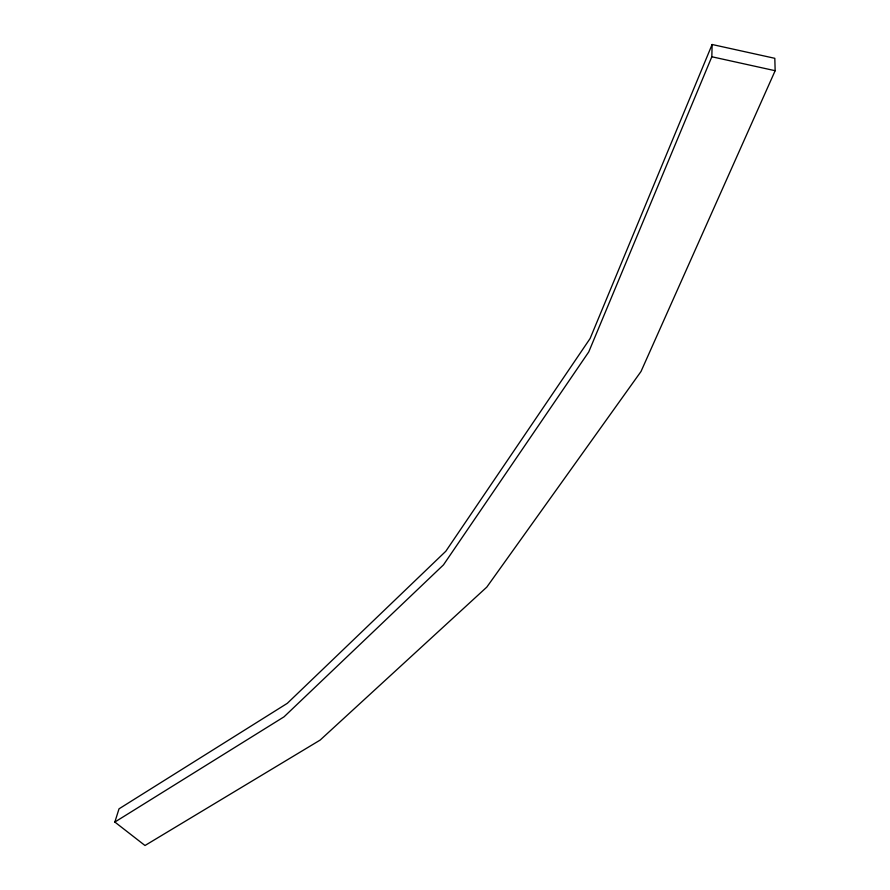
<?xml version="1.0" encoding="UTF-8"?>
<svg xmlns="http://www.w3.org/2000/svg" width="890" height="890" viewBox="0 0 890 890"><rect width="100%" height="100%" fill="white"/><g stroke="black" fill="none" stroke-linecap="round" stroke-linejoin="round"><path stroke-width="1.33" d="M114.843 822.048L284.032 716.828L443.465 564.883L588.757 351.906L711.833 56.76L712.122 44.5L774.812 58.317L775.157 70.711L641.011 371.486L486.797 587.111L320.133 740.091L145.003 845.5L114.843 822.048L119.015 808.843L287.325 703.311L445.823 551.233L590.103 338.523L712.122 44.5M711.833 56.76L775.157 70.711"/></g></svg>
